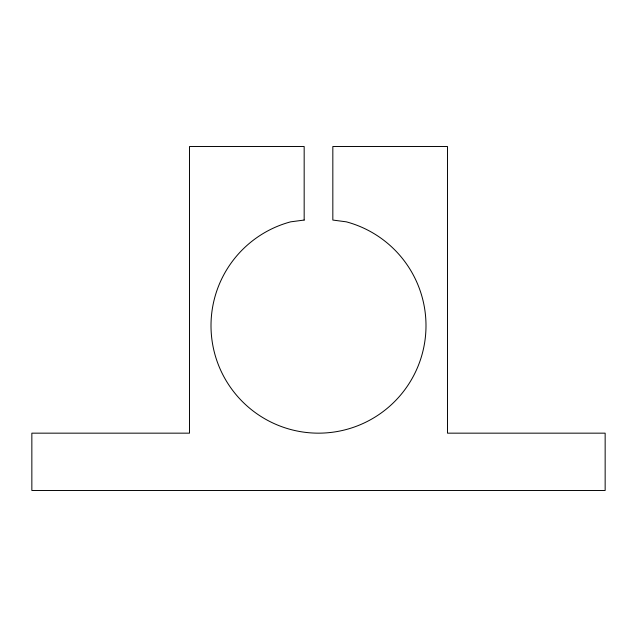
<?xml version="1.0" encoding="UTF-8"?>
<svg xmlns="http://www.w3.org/2000/svg" width="637" height="637" viewBox="0 0 637 637"><rect width="100%" height="100%" fill="white"/><g stroke="black" fill="none" stroke-linecap="round" stroke-linejoin="round"><path stroke-width="0.96" d="M304.168 220.06L290.679 221.835A107.494 107.494 0 0 0 230.443 387.32A107.494 107.494 0 0 0 406.557 387.32A107.494 107.494 0 0 0 346.321 221.835L332.832 220.06L332.832 146.51L447.493 146.51L447.493 433.16L605.15 433.16L605.15 490.49L31.85 490.49L31.85 433.16L189.507 433.16L189.507 146.51L304.168 146.51L304.168 220.06"/></g></svg>
